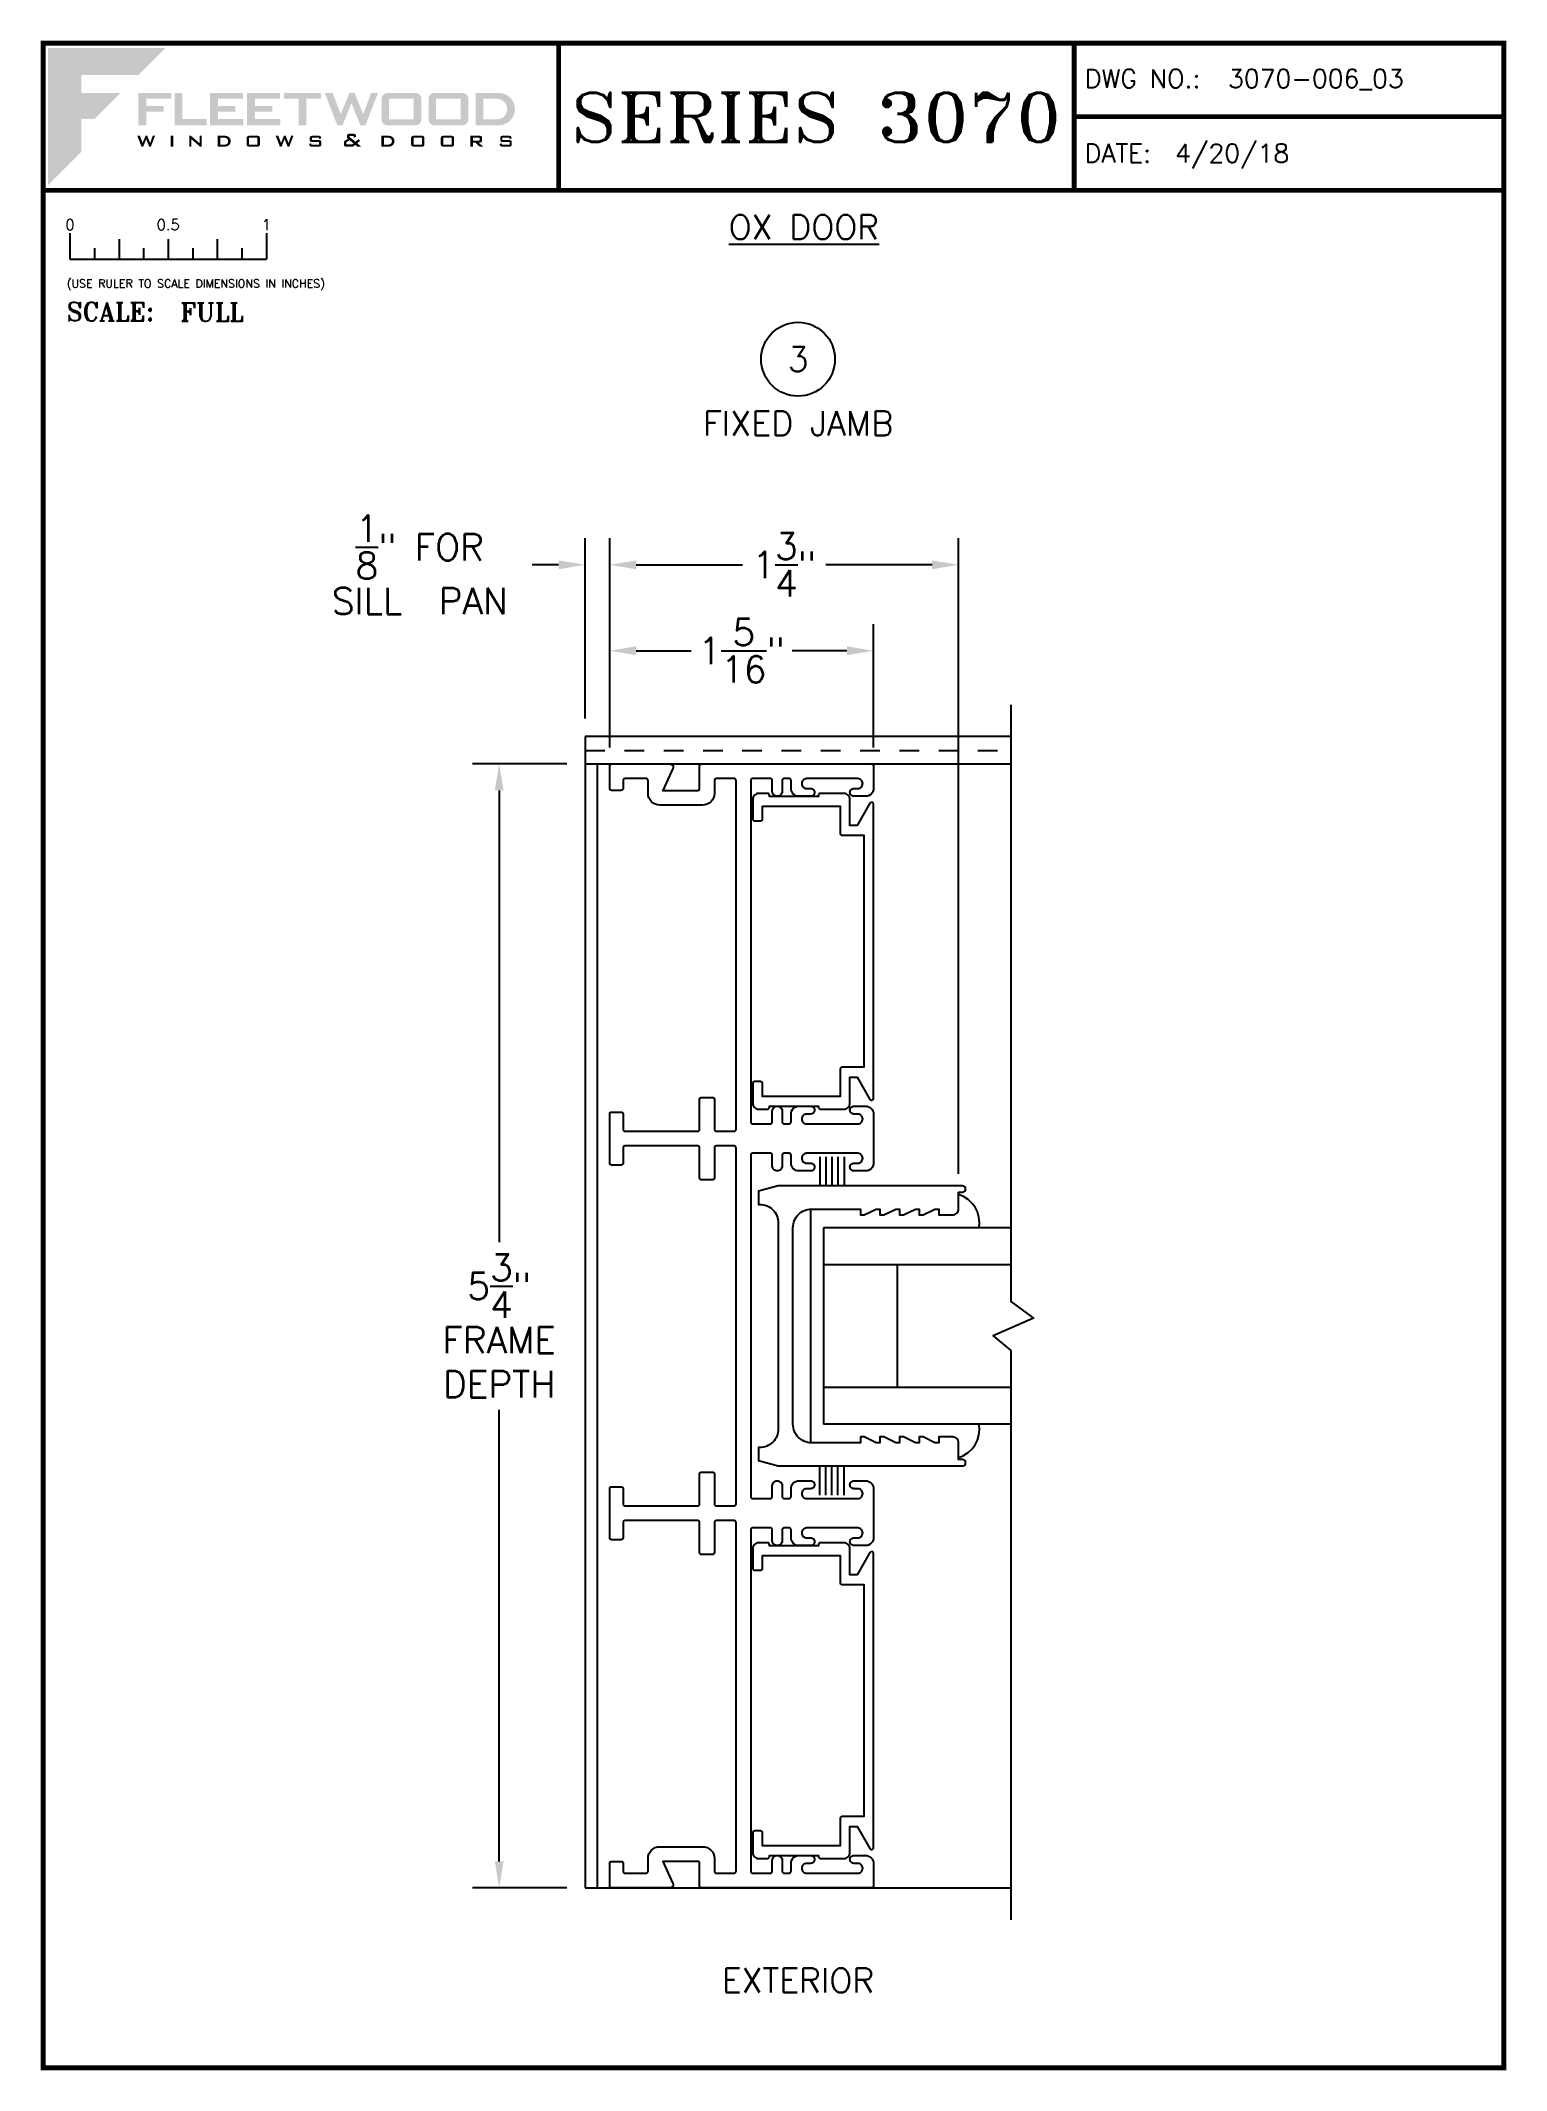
# Paper-space layout 'DETAIL 3' of a CAD drawing. Extents: x 0.3 to 7.8, y 0.1 to 10.4.
# The model-space entities are those that its viewports show. They can reach past a viewport. Long polylines and large blocks are cut down to what shows.
import ezdxf
from ezdxf.enums import TextEntityAlignment as Align

# ---------------------------------------------------------------- set-up
doc = ezdxf.new("R2010")
doc.units = 0
doc.header["$LTSCALE"] = 0.25
doc.header["$MEASUREMENT"] = 0
doc.linetypes.add('HIDDEN', pattern=[0.375, 0.25, -0.125])
doc.layers.get('0').update_dxf_attribs({"linetype": 'CONTINUOUS'})
doc.layers.get('DEFPOINTS').update_dxf_attribs({"color": 1, "linetype": 'CONTINUOUS'})
for name, color, linetype in [('DIM', 7, 'CONTINUOUS'), ('FRAME', 1, 'CONTINUOUS'), ('GLASS-VINYL', 7, 'CONTINUOUS'), ('SEAL', 7, 'CONTINUOUS'), ('SILL-PAN', 7, 'CONTINUOUS'), ('TEXT', 7, 'CONTINUOUS'), ('VENT', 5, 'CONTINUOUS')]:
    doc.layers.add(name, color=color, linetype=linetype)
doc.layers.add('VP', color=40, linetype='CONTINUOUS', plot=False)
doc.layers.get('VP').off()
doc.styles.add('ROMANS', font='romans')
doc.styles.add('ROMANT', font='romant')
doc.styles.add('SIMPLEX-094', font='simplex.shx', dxfattribs={"height": 0.094})
doc.styles.get("Standard").update_dxf_attribs({"font": 'simplex.shx'})
doc.dimstyles.new('FULL SCALE', dxfattribs={"dimscale": 0.75, "dimtxt": 0.18, "dimasz": 0.18, "dimexe": 0.18, "dimexo": 0.125, "dimgap": 0.09, "dimtad": 0, "dimtih": 1, "dimtoh": 1, "dimdec": 4, "dimzin": 0, "dimdsep": 46, "dimlunit": 4, "dimtxsty": 'Standard', "dimcen": 0.09, "dimadec": 0, "dimazin": 0, "dimtfac": 1, "dimtdec": 4, "dimtofl": 0, "dimtmove": 0, "dimatfit": 3, "dimfxl": 0, "dimtolj": 1, "dimtzin": 0, "dimarcsym": 0})

# ---------------------------------------------------------------- blocks, each defined once
blk = doc.blocks.new('sectball')
blk.add_circle((0, 0), 0.125)
blk.add_attdef('NO', text='', height=0.062).set_placement((0, 0), align=Align.MIDDLE_CENTER)
for tag, p in [('LINE1', (0, -0.2588)), ('LINE2', (0, -0.3864)), ('LINE3', (0, -0.5214))]:
    blk.add_attdef(tag, text='', height=0.078).set_placement(p, align=Align.CENTER)
blk = doc.blocks.new('Fleetwood_Logo_6-10-15')
h = blk.add_hatch(color=154)
h.dxf.hatch_style = 1
h.paths.add_polyline_path([(0.2526, -0.0017), (0.0019, -0.0017), (0.0019, -0.2942), (0.0725, -0.2236), (0.0725, -0.1535), (0.1007, -0.1535), (0.1567, -0.0976), (0.0725, -0.0976), (0.0725, -0.0596), (0.1946, -0.0596)])
h = blk.add_hatch(color=251)
h.dxf.hatch_style = 1
h.paths.add_polyline_path([(0.2487, -0.1256), (0.2112, -0.1256), (0.2112, -0.1102), (0.2647, -0.1102), (0.2647, -0.0976), (0.1946, -0.0976), (0.1946, -0.1667), (0.2112, -0.1667), (0.2112, -0.1377), (0.2487, -0.1377)])
h = blk.add_hatch(color=251)
h.dxf.hatch_style = 1
h.paths.add_polyline_path([(0.2886, -0.0976), (0.272, -0.0976), (0.272, -0.1667), (0.3401, -0.1667), (0.3401, -0.1535), (0.2886, -0.1535)])
h = blk.add_hatch(color=251)
h.dxf.hatch_style = 1
h.paths.add_polyline_path([(0.4175, -0.0976), (0.3474, -0.0976), (0.3474, -0.1667), (0.4185, -0.1667), (0.4185, -0.1534), (0.364, -0.1534), (0.364, -0.1377), (0.4015, -0.1377), (0.4015, -0.1256), (0.364, -0.1256), (0.364, -0.1102), (0.4175, -0.1102)])
h = blk.add_hatch(color=251)
h.dxf.hatch_style = 1
h.paths.add_polyline_path([(0.4965, -0.0976), (0.4264, -0.0976), (0.4264, -0.1667), (0.4975, -0.1667), (0.4975, -0.1534), (0.443, -0.1534), (0.443, -0.1377), (0.4804, -0.1377), (0.4804, -0.1256), (0.443, -0.1256), (0.443, -0.1102), (0.4965, -0.1102)])
h = blk.add_hatch(color=251)
h.dxf.hatch_style = 1
h.paths.add_polyline_path([(0.5842, -0.0976), (0.5054, -0.0976), (0.5054, -0.1102), (0.5365, -0.1102), (0.5365, -0.1667), (0.5531, -0.1667), (0.5531, -0.1102), (0.5842, -0.1102)])
h = blk.add_hatch(color=251)
h.dxf.hatch_style = 1
h.paths.add_polyline_path([(0.6089, -0.0976), (0.5921, -0.0976), (0.6188, -0.1667), (0.63, -0.1667), (0.6489, -0.1192), (0.6679, -0.1667), (0.6789, -0.1667), (0.7056, -0.0976), (0.6908, -0.0976), (0.6742, -0.1433), (0.6558, -0.0976), (0.6446, -0.0976), (0.6261, -0.1433)])
h = blk.add_hatch(color=251)
h.dxf.hatch_style = 1
h.paths.add_polyline_path([(0.7853, -0.0976), (0.726, -0.0976, 0.414214), (0.7133, -0.1102), (0.7133, -0.154, 0.414214), (0.726, -0.1667), (0.7853, -0.1667, 0.414214), (0.798, -0.154), (0.798, -0.1102, 0.414214)])
h.paths.add_polyline_path([(0.7819, -0.1102), (0.7819, -0.154), (0.7294, -0.154), (0.7294, -0.1102)], flags=16)
h = blk.add_hatch(color=251)
h.dxf.hatch_style = 1
h.paths.add_polyline_path([(0.8856, -0.0976), (0.8262, -0.0976, 0.414214), (0.8136, -0.1102), (0.8136, -0.154, 0.414214), (0.8262, -0.1667), (0.8856, -0.1667, 0.414214), (0.8982, -0.154), (0.8982, -0.1102, 0.414214)])
h.paths.add_polyline_path([(0.8822, -0.1102), (0.8822, -0.154), (0.8296, -0.154), (0.8296, -0.1102)], flags=16)
h = blk.add_hatch(color=251)
h.dxf.hatch_style = 1
h.paths.add_polyline_path([(0.9632, -0.0976), (0.914, -0.0976), (0.914, -0.1667), (0.9632, -0.1667, 1)])
h.paths.add_polyline_path([(0.9301, -0.1102), (0.9593, -0.1102, -1), (0.9593, -0.154), (0.9301, -0.154)], flags=16)
h = blk.add_hatch(color=7)
h.dxf.hatch_style = 1
h.paths.add_polyline_path([(0.2301, -0.1891), (0.2251, -0.1891), (0.2196, -0.2043), (0.2134, -0.1891), (0.2097, -0.1891), (0.2035, -0.2043), (0.1978, -0.1891), (0.1922, -0.1891), (0.2011, -0.2121), (0.2048, -0.2121), (0.2112, -0.1963), (0.2175, -0.2121), (0.2212, -0.2121)])
h = blk.add_hatch(color=7)
h.dxf.hatch_style = 1
h.paths.add_polyline_path([(0.2691, -0.1891), (0.2637, -0.1891), (0.2637, -0.2118), (0.2637, -0.2121), (0.2691, -0.2121)])
h = blk.add_hatch(color=7)
h.dxf.hatch_style = 1
h.paths.add_polyline_path([(0.3077, -0.1964), (0.3259, -0.2121), (0.3298, -0.2121), (0.3298, -0.1891), (0.325, -0.1891), (0.325, -0.2047), (0.3067, -0.1891), (0.3029, -0.1891), (0.3029, -0.2121), (0.3077, -0.2121)])
h = blk.add_hatch(color=7)
h.dxf.hatch_style = 1
h.paths.add_polyline_path([(0.3801, -0.1891), (0.3637, -0.1891), (0.3637, -0.2121), (0.3801, -0.2121, 1)])
h.paths.add_polyline_path([(0.3691, -0.2079), (0.3691, -0.1933), (0.3788, -0.1933, -1), (0.3788, -0.2079)], flags=16)
h = blk.add_hatch(color=7)
h.dxf.hatch_style = 1
h.paths.add_polyline_path([(0.4537, -0.2079), (0.4537, -0.1933, 0.414214), (0.4495, -0.1891), (0.4297, -0.1891, 0.414214), (0.4255, -0.1933), (0.4255, -0.2079, 0.414214), (0.4297, -0.2121), (0.4495, -0.2121, 0.414214)])
h.paths.add_polyline_path([(0.4308, -0.2079), (0.4308, -0.1933), (0.4484, -0.1933), (0.4484, -0.2079)], flags=16)
h = blk.add_hatch(color=7)
h.dxf.hatch_style = 1
h.paths.add_polyline_path([(0.5253, -0.1891), (0.5203, -0.1891), (0.5148, -0.2043), (0.5087, -0.1891), (0.5049, -0.1891), (0.4988, -0.2043), (0.493, -0.1891), (0.4874, -0.1891), (0.4963, -0.2121), (0.5001, -0.2121), (0.5064, -0.1963), (0.5127, -0.2121), (0.5164, -0.2121)])
h = blk.add_hatch(color=7)
h.dxf.hatch_style = 1
h.paths.add_polyline_path([(0.5801, -0.1891), (0.5643, -0.1891, 0.414214), (0.56, -0.1933), (0.56, -0.1981, 0.414214), (0.5643, -0.2024), (0.58, -0.2024), (0.58, -0.2078), (0.5637, -0.2078), (0.5637, -0.2052), (0.5591, -0.2062), (0.5591, -0.2078, 0.414214), (0.5634, -0.2121), (0.5805, -0.2121, 0.414214), (0.5848, -0.2078), (0.5848, -0.2024, 0.414214), (0.5805, -0.1982), (0.5648, -0.1982), (0.5648, -0.193), (0.5798, -0.193), (0.5798, -0.1958), (0.5843, -0.1948), (0.5843, -0.1933, 0.414214)])
h = blk.add_hatch(color=7)
h.dxf.hatch_style = 1
h.paths.add_polyline_path([(0.645, -0.1913, -0.222262), (0.6447, -0.1906), (0.6447, -0.1892), (0.6535, -0.1892), (0.6535, -0.193), (0.6587, -0.1918), (0.6587, -0.189, 0.414214), (0.6544, -0.1847), (0.6437, -0.1847, 0.414214), (0.6394, -0.189), (0.6394, -0.1922, 0.222262), (0.6407, -0.1948), (0.6415, -0.1955), (0.6345, -0.1998, 0.260684), (0.6329, -0.2027), (0.6329, -0.2078, 0.414214), (0.6372, -0.2121), (0.6514, -0.2121, 0.17577), (0.6536, -0.2113), (0.657, -0.2085), (0.6614, -0.2121), (0.6699, -0.2121), (0.6613, -0.2049), (0.6676, -0.1997), (0.6637, -0.1964), (0.6574, -0.2017)])
h.paths.add_polyline_path([(0.6532, -0.2052), (0.6509, -0.2072, -0.17577), (0.6502, -0.2074), (0.6382, -0.2074), (0.6382, -0.2033, -0.260684), (0.6387, -0.2025), (0.6451, -0.1985)], flags=16)
h = blk.add_hatch(color=7)
h.dxf.hatch_style = 1
h.paths.add_polyline_path([(0.7294, -0.1891), (0.713, -0.1891), (0.713, -0.2121), (0.7294, -0.2121, 1)])
h.paths.add_polyline_path([(0.7184, -0.2079), (0.7184, -0.1933), (0.7281, -0.1933, -1), (0.7281, -0.2079)], flags=16)
h = blk.add_hatch(color=7)
h.dxf.hatch_style = 1
h.paths.add_polyline_path([(0.8045, -0.2079), (0.8045, -0.1933, 0.414214), (0.8003, -0.1891), (0.7805, -0.1891, 0.414214), (0.7763, -0.1933), (0.7763, -0.2079, 0.414214), (0.7805, -0.2121), (0.8003, -0.2121, 0.414214)])
h.paths.add_polyline_path([(0.7816, -0.2079), (0.7816, -0.1933), (0.7992, -0.1933), (0.7992, -0.2079)], flags=16)
h = blk.add_hatch(color=7)
h.dxf.hatch_style = 1
h.paths.add_polyline_path([(0.8678, -0.2079), (0.8678, -0.1933, 0.414214), (0.8636, -0.1891), (0.8438, -0.1891, 0.414214), (0.8396, -0.1933), (0.8396, -0.2079, 0.414214), (0.8438, -0.2121), (0.8636, -0.2121, 0.414214)])
h.paths.add_polyline_path([(0.8449, -0.2079), (0.8449, -0.1933), (0.8624, -0.1933), (0.8624, -0.2079)], flags=16)
h = blk.add_hatch(color=7)
h.dxf.hatch_style = 1
h.paths.add_polyline_path([(0.9277, -0.1993), (0.9277, -0.1933, 0.414214), (0.9235, -0.1891), (0.9028, -0.1891), (0.9028, -0.2121), (0.9082, -0.2121), (0.9082, -0.2035), (0.9131, -0.2035), (0.9224, -0.2121), (0.9303, -0.2121), (0.9197, -0.2035), (0.9235, -0.2035, 0.414214)])
h.paths.add_polyline_path([(0.9082, -0.1993), (0.9082, -0.1933), (0.9214, -0.1933, -0.414214), (0.9224, -0.1943), (0.9224, -0.1983, -0.414214), (0.9214, -0.1993)], flags=16)
h = blk.add_hatch(color=7)
h.dxf.hatch_style = 1
h.paths.add_polyline_path([(0.9867, -0.1982), (0.971, -0.1982), (0.971, -0.193), (0.9859, -0.193), (0.9859, -0.1958), (0.9905, -0.1948), (0.9905, -0.1933, 0.414214), (0.9863, -0.1891), (0.9705, -0.1891, 0.414214), (0.9662, -0.1933), (0.9662, -0.1981, 0.414214), (0.9705, -0.2024), (0.9862, -0.2024), (0.9862, -0.2078), (0.9699, -0.2078), (0.9699, -0.2052), (0.9653, -0.2062), (0.9653, -0.2078, 0.414214), (0.9696, -0.2121), (0.9867, -0.2121, 0.414214), (0.991, -0.2078), (0.991, -0.2024, 0.414214)])
blk = doc.blocks.new('A-SIZE_P')
at = {"const_width": 0.025}
blk.add_lwpolyline([(0.313, 0.125), (7.751, 0.125), (7.751, 10.437), (0.313, 10.437)], close=True, dxfattribs=at)
for points in [[(2.938, 10.437), (2.938, 9.687)], [(5.563, 10.437), (5.563, 9.687)], [(5.563, 10.062), (7.751, 10.062)], [(0.313, 9.687), (7.751, 9.687)]]:
    blk.add_lwpolyline(points, dxfattribs=at)
at = {"xscale": 2.387023416083395, "yscale": 2.387023416083395, "zscale": 2.387023416083395}
blk.add_blockref('Fleetwood_Logo_6-10-15', (0.334, 10.416), dxfattribs=at)
for s, style, p in [('DWG NO.:', 'SIMPLEX-094', (5.617, 10.209)), ('DATE:', 'SIMPLEX-094', (5.616, 9.829)), ('SCALE:', 'ROMANT', (0.433, 9.022))]:
    blk.add_text(s, height=0.094, dxfattribs=dict(style=style)).set_placement(p)
for tag, p, style in [('DWG_NO', (6.346, 10.209), 'SIMPLEX-094'), ('DATE', (6.077, 9.829), 'SIMPLEX-094'), ('SCALE', (1.011, 9.02), 'ROMANT')]:
    blk.add_attdef(tag, p, '', height=0.094, dxfattribs=dict(style=style))
for tag, height, style, width, p, p2 in [('DWG_NO_F', 0.094, 'SIMPLEX-094', 1.745692, (6.347, 10.209), (7.683, 10.209)), ('PRODUCT', 0.25, 'ROMANT', 1.390728, (3.001, 9.934), (5.5, 9.934))]:
    blk.add_attdef(tag, text='', height=height, dxfattribs=dict(style=style, width=width)).set_placement(p, p2, align=Align.FIT)
blk = doc.blocks.new('Full')
for p, q in [((0.137, -0.219), (0.137, -0.35)), ((0.262, -0.294), (0.262, -0.35)), ((0.387, -0.249), (0.387, -0.35)), ((0.512, -0.294), (0.512, -0.35)), ((0.637, -0.249), (0.637, -0.35)), ((0.762, -0.294), (0.762, -0.35)), ((0.887, -0.249), (0.887, -0.35)), ((1.012, -0.294), (1.012, -0.35)), ((1.137, -0.219), (1.137, -0.35)), ((0.137, -0.35), (1.137, -0.35))]:
    blk.add_line(p, q)
for s, p in [('0', (0.137, -0.219)), ('0.5', (0.637, -0.219)), ('1', (1.137, -0.219))]:
    blk.add_text(s, height=0.055).set_placement(p, align=Align.BOTTOM_CENTER)
at = {"style": 'ROMANS'}
blk.add_text('(USE RULER TO SCALE DIMENSIONS IN INCHES)', height=0.04115, dxfattribs=at).set_placement((0.12, -0.495))
blk = doc.blocks.new('*D62')
at = {"layer": 'DEFPOINTS', "color": 0}
for p in [(4.541, 7.342), (3.198, 6.756), (4.541, 6.756)]:
    blk.add_point(p, dxfattribs=at)
at = {"layer": 'DIM', "color": 0, "lineweight": -2}
for p, q in [((3.198, 6.849), (3.198, 7.477)), ((4.541, 6.849), (4.541, 7.477)), ((3.333, 7.342), (3.612, 7.342)), ((4.406, 7.342), (4.127, 7.342))]:
    blk.add_line(p, q, dxfattribs=at)
at = {"layer": 'DIM', "color": 0}
for points in [[(3.333, 7.365), (3.333, 7.32), (3.198, 7.342)], [(4.406, 7.365), (4.406, 7.32), (4.541, 7.342)]]:
    blk.add_solid(points, dxfattribs=at)
at = {"layer": 'DIM', "color": 0, "insert": (3.869, 7.342), "char_height": 0.135, "attachment_point": 5}
blk.add_mtext('\\A1;1{\\H1.000000x;\\S5/16;}"', dxfattribs=at)
blk = doc.blocks.new('*D63')
at = {"layer": 'DEFPOINTS', "color": 0}
for p in [(4.974, 7.78), (3.198, 6.756), (4.974, 4.585)]:
    blk.add_point(p, dxfattribs=at)
at = {"layer": 'DIM', "color": 0, "lineweight": -2}
for p, q in [((3.198, 6.849), (3.198, 7.915)), ((4.974, 4.678), (4.974, 7.915)), ((3.333, 7.78), (3.874, 7.78)), ((4.839, 7.78), (4.298, 7.78))]:
    blk.add_line(p, q, dxfattribs=at)
at = {"layer": 'DIM', "color": 0}
for points in [[(3.333, 7.802), (3.333, 7.757), (3.198, 7.78)], [(4.839, 7.802), (4.839, 7.757), (4.974, 7.78)]]:
    blk.add_solid(points, dxfattribs=at)
at = {"layer": 'DIM', "color": 0, "insert": (4.086, 7.78), "char_height": 0.135, "attachment_point": 5}
blk.add_mtext('\\A1;1{\\H1.000000x;\\S3/4;}"', dxfattribs=at)
blk = doc.blocks.new('*D64')
at = {"layer": 'DEFPOINTS', "color": 0}
for p in [(3.073, 6.766), (2.635, 1.042), (3.073, 1.042)]:
    blk.add_point(p, dxfattribs=at)
at = {"layer": 'DIM', "color": 0, "lineweight": -2}
for p, q in [((2.979, 6.766), (2.5, 6.766)), ((2.635, 6.631), (2.635, 4.331)), ((2.635, 1.177), (2.635, 3.476)), ((2.979, 1.042), (2.5, 1.042))]:
    blk.add_line(p, q, dxfattribs=at)
at = {"layer": 'DIM', "color": 0}
for points in [[(2.613, 6.631), (2.658, 6.631), (2.635, 6.766)], [(2.613, 1.177), (2.658, 1.177), (2.635, 1.042)]]:
    blk.add_solid(points, dxfattribs=at)
at = {"layer": 'DIM', "color": 0, "insert": (2.635, 3.904), "char_height": 0.135, "attachment_point": 5}
blk.add_mtext('\\A1;5{\\H1.000000x;\\S3/4;}"\\PFRAME\\PDEPTH', dxfattribs=at)
blk = doc.blocks.new('*D68')
at = {"layer": 'DEFPOINTS', "color": 0}
for p in [(3.073, 7.78), (3.073, 6.905), (3.198, 6.756)]:
    blk.add_point(p, dxfattribs=at)
at = {"layer": 'DIM', "color": 0, "lineweight": -2}
for p, q in [((3.073, 6.998), (3.073, 7.915)), ((3.198, 6.849), (3.198, 7.915)), ((2.938, 7.78), (2.803, 7.78)), ((3.333, 7.78), (3.468, 7.78))]:
    blk.add_line(p, q, dxfattribs=at)
at = {"layer": 'DIM', "color": 0}
for points in [[(2.938, 7.802), (2.938, 7.757), (3.073, 7.78)], [(3.333, 7.802), (3.333, 7.757), (3.198, 7.78)]]:
    blk.add_solid(points, dxfattribs=at)
at = {"layer": 'DIM', "color": 0, "insert": (2.231, 7.78), "char_height": 0.135, "attachment_point": 5}
blk.add_mtext('\\A1;{\\H1.000000x;\\S1/8;}" FOR\\PSILL  PAN', dxfattribs=at)
blk = doc.blocks.new('A$C1A3F7AFB')
at = {"layer": 'FRAME', "color": 1}
blk.add_lwpolyline([(0, 0.9402), (0, 0.9228, 0.414214), (0.01, 0.9128), (0.025, 0.9128, 0.414214), (0.03, 0.9178), (0.03, 0.9178, 0.414214), (0.025, 0.9228), (0.0199, 0.9228, -0.414214), (0.0138, 0.9289), (0.0138, 0.9291, -0.414214), (0.0199, 0.9353), (0.0851, 0.9353, -0.414214), (0.0913, 0.9291), (0.0913, 0.9289, -0.414214), (0.0851, 0.9228), (0.08, 0.9228, 0.414214), (0.075, 0.9178), (0.075, 0.9176, 0.414214), (0.0799, 0.9128), (0.095, 0.9128, 0.414214), (0.105, 0.9228), (0.105, 0.9328, -0.414214), (0.1075, 0.9353), (0.1138, 0.9353, -0.414214), (0.1163, 0.9328), (0.1163, 0.919, 0.414214), (0.1225, 0.9128), (0.1226, 0.9128, 0.414214), (0.1288, 0.9189), (0.1288, 0.9328, -0.414214), (0.1313, 0.9353), (0.1538, 0.9353, -0.414214), (0.1563, 0.9328), (0.1563, 0.7155), (0.1563, 0.4983, -0.414214), (0.1538, 0.4958), (0.1313, 0.4958, -0.414214), (0.1288, 0.4983), (0.1288, 0.5121, 0.414214), (0.1226, 0.5183), (0.1225, 0.5183, 0.414214), (0.1163, 0.512), (0.1163, 0.4983, -0.414214), (0.1138, 0.4958), (0.1075, 0.4958, -0.414214), (0.105, 0.4983), (0.105, 0.5083, 0.414214), (0.095, 0.5183), (0.0799, 0.5183, 0.414214), (0.075, 0.5134), (0.075, 0.5133, 0.414214), (0.08, 0.5083), (0.0851, 0.5083, -0.414214), (0.0913, 0.5021), (0.0913, 0.5019, -0.414214), (0.0851, 0.4958), (0.0199, 0.4958, -0.414214), (0.0138, 0.5019), (0.0138, 0.5021, -0.414214), (0.0199, 0.5083), (0.025, 0.5083, 0.414214), (0.03, 0.5133, 0.414214), (0.025, 0.5183), (0.01, 0.5183, 0.414214), (0, 0.5083), (0, 0.4907), (0, 0.4678), (0, 0.4458, 0.414214), (0.01, 0.4358), (0.025, 0.4358, 0.414214), (0.03, 0.4408), (0.03, 0.4408, 0.414214), (0.025, 0.4458), (0.0199, 0.4458, -0.414214), (0.0138, 0.4519), (0.0138, 0.4521, -0.414214), (0.0199, 0.4583), (0.0851, 0.4583, -0.414214), (0.0913, 0.4521), (0.0913, 0.4519, -0.414214), (0.0851, 0.4458), (0.08, 0.4458, 0.414214), (0.075, 0.4408), (0.075, 0.4406, 0.414214), (0.0799, 0.4358), (0.095, 0.4358, 0.414214), (0.105, 0.4458), (0.105, 0.4558, -0.414214), (0.1075, 0.4583), (0.1138, 0.4583, -0.414214), (0.1163, 0.4558), (0.1163, 0.442, 0.414214), (0.1225, 0.4358), (0.1226, 0.4358, 0.414214), (0.1288, 0.4419), (0.1288, 0.4558, -0.414214), (0.1313, 0.4583), (0.1538, 0.4583, -0.414214), (0.1563, 0.4558), (0.1563, 0.2385), (0.1563, 0.0213, -0.414214), (0.1538, 0.0188), (0.1313, 0.0188, -0.414214), (0.1288, 0.0213), (0.1288, 0.0351, 0.414214), (0.1226, 0.0413), (0.1225, 0.0413, 0.414214), (0.1163, 0.035), (0.1163, 0.0213, -0.414214), (0.1138, 0.0188), (0.1075, 0.0188, -0.414214), (0.105, 0.0213), (0.105, 0.0313, 0.414214), (0.095, 0.0413), (0.0799, 0.0413, 0.414214), (0.075, 0.0364), (0.075, 0.0363, 0.414214), (0.08, 0.0313), (0.0851, 0.0313, -0.414214), (0.0913, 0.0251), (0.0913, 0.0249, -0.414214), (0.0851, 0.0188), (0.0199, 0.0188, -0.414214), (0.0138, 0.0249), (0.0138, 0.0251, -0.414214), (0.0199, 0.0313), (0.025, 0.0313, 0.414214), (0.03, 0.0363, 0.414214), (0.025, 0.0413), (0.01, 0.0413, 0.414214), (0, 0.0313), (0, 0.0025, 0.414214), (0.0025, 0), (0.2188, 0, 0.414214), (0.2213, 0.0025), (0.2213, 0.0313, -0.414214), (0.2238, 0.0338), (0.2683, 0.0338), (0.2554, 0.0057, 0.546624), (0.259, 0), (0.3333, 0, 0.414214), (0.3358, 0.0025), (0.3358, 0.0313, 0.414214), (0.3333, 0.0338), (0.3213, 0.0338, 0.414214), (0.3188, 0.0313), (0.3188, 0.0213, -0.414214), (0.3163, 0.0188), (0.2895, 0.0188, -0.414214), (0.287, 0.0213), (0.287, 0.0375, 0.414214), (0.272, 0.0525), (0.2175, 0.0525, 0.414214), (0.2025, 0.0375), (0.2025, 0.0213, -0.414214), (0.2, 0.0188), (0.1775, 0.0188, -0.414214), (0.175, 0.0213), (0.175, 0.2385), (0.175, 0.4651, -0.414214), (0.1775, 0.4676), (0.2, 0.4676, -0.414214), (0.2025, 0.4651), (0.2025, 0.427, 0.414214), (0.205, 0.4245), (0.2188, 0.4245, 0.414214), (0.2213, 0.427), (0.2213, 0.4651, -0.414214), (0.2238, 0.4676), (0.3059, 0.4676), (0.3163, 0.4676, -0.414214), (0.3188, 0.4651), (0.3188, 0.4458, 0.414214), (0.3213, 0.4433), (0.3333, 0.4433, 0.414214), (0.3358, 0.4458), (0.3358, 0.4678), (0.3358, 0.4907), (0.3358, 0.5083, 0.414214), (0.3333, 0.5108), (0.3213, 0.5108, 0.414214), (0.3188, 0.5083), (0.3188, 0.4889, -0.414214), (0.3163, 0.4864), (0.3026, 0.4864), (0.2238, 0.4864, -0.414214), (0.2213, 0.4889), (0.2213, 0.527, 0.414214), (0.2188, 0.5295), (0.205, 0.5295, 0.414214), (0.2025, 0.527), (0.2025, 0.4889, -0.414214), (0.2, 0.4864), (0.1775, 0.4864, -0.414214), (0.175, 0.4889), (0.175, 0.7155), (0.175, 0.9421, -0.414214), (0.1775, 0.9446), (0.1878, 0.9446), (0.2, 0.9446, -0.414214), (0.2025, 0.9421), (0.2025, 0.904, 0.414214), (0.205, 0.9015), (0.2188, 0.9015, 0.414214), (0.2213, 0.904), (0.2213, 0.9421, -0.414214), (0.2238, 0.9446), (0.3028, 0.9446), (0.3163, 0.9446, -0.414214), (0.3188, 0.9421), (0.3188, 0.9228, 0.414214), (0.3213, 0.9203), (0.3333, 0.9203, 0.414214), (0.3358, 0.9228), (0.3358, 0.9359), (0.3358, 0.9518), (0.3358, 0.9677), (0.3358, 0.9853, 0.414214), (0.3333, 0.9878), (0.3213, 0.9878, 0.414214), (0.3188, 0.9853), (0.3188, 0.9659, -0.414214), (0.3163, 0.9634), (0.3026, 0.9634), (0.2238, 0.9634, -0.414214), (0.2213, 0.9659), (0.2213, 1.004, 0.414214), (0.2188, 1.0065), (0.205, 1.0065, 0.414214), (0.2025, 1.004), (0.2025, 0.9659, -0.414214), (0.2, 0.9634), (0.1775, 0.9634, -0.414214), (0.175, 0.9659), (0.175, 1.1925), (0.175, 1.4098, -0.414214), (0.1775, 1.4123), (0.2, 1.4123, -0.414214), (0.2025, 1.4098), (0.2025, 1.3935, 0.414214), (0.2175, 1.3785), (0.272, 1.3785, 0.414214), (0.287, 1.3935), (0.287, 1.4098, -0.414214), (0.2895, 1.4123), (0.3163, 1.4123, -0.414214), (0.3188, 1.4098), (0.3188, 1.3998, 0.414214), (0.3213, 1.3973), (0.3333, 1.3973, 0.414214), (0.3358, 1.3998), (0.3358, 1.4285, 0.414214), (0.3333, 1.431), (0.259, 1.431, 0.546624), (0.2554, 1.4253), (0.2683, 1.3973), (0.2238, 1.3973, -0.414214), (0.2213, 1.3998), (0.2213, 1.4285, 0.414214), (0.2188, 1.431), (0.0025, 1.431, 0.414214), (0, 1.4285), (0, 1.3998, 0.414214), (0.01, 1.3898), (0.025, 1.3898, 0.414214), (0.03, 1.3948), (0.03, 1.3948, 0.414214), (0.025, 1.3998), (0.0199, 1.3998, -0.414214), (0.0138, 1.4059), (0.0138, 1.4061, -0.414214), (0.0199, 1.4123), (0.0851, 1.4123, -0.414214), (0.0913, 1.4061), (0.0913, 1.4059, -0.414214), (0.0851, 1.3998), (0.08, 1.3998, 0.414214), (0.075, 1.3948), (0.075, 1.3946, 0.414214), (0.0799, 1.3898), (0.095, 1.3898, 0.414214), (0.105, 1.3998), (0.105, 1.4098, -0.414214), (0.1075, 1.4123), (0.1138, 1.4123, -0.414214), (0.1163, 1.4098), (0.1163, 1.396, 0.414214), (0.1225, 1.3898), (0.1226, 1.3898, 0.414214), (0.1288, 1.3959), (0.1288, 1.4098, -0.414214), (0.1313, 1.4123), (0.1538, 1.4123, -0.414214), (0.1563, 1.4098), (0.1563, 1.1925), (0.1563, 0.9753, -0.414214), (0.1538, 0.9728), (0.1313, 0.9728, -0.414214), (0.1288, 0.9753), (0.1288, 0.9891, 0.414214), (0.1226, 0.9953), (0.1225, 0.9953, 0.414214), (0.1163, 0.989), (0.1163, 0.9753, -0.414214), (0.1138, 0.9728), (0.1075, 0.9728, -0.414214), (0.105, 0.9753), (0.105, 0.9853, 0.414214), (0.095, 0.9953), (0.0799, 0.9953, 0.414214), (0.075, 0.9904), (0.075, 0.9903, 0.414214), (0.08, 0.9853), (0.0851, 0.9853, -0.414214), (0.0913, 0.9791), (0.0913, 0.9789, -0.414214), (0.0851, 0.9728), (0.0199, 0.9728, -0.414214), (0.0138, 0.9789), (0.0138, 0.9791, -0.414214), (0.0199, 0.9853), (0.025, 0.9853, 0.414214), (0.03, 0.9903, 0.414214), (0.025, 0.9953), (0.01, 0.9953, 0.414214), (0, 0.9853), (0, 0.97)], format="xyb", close=True, dxfattribs=at)
blk = doc.blocks.new('3710 Jamb Filler')
blk.add_lwpolyline([(-0.12, 0.774, 0.414214), (-0.15, 0.804), (-0.27, 0.804, 0.414214), (-0.28, 0.794), (-0.28, 0.789), (-0.53, 0.789), (-0.53, 0.794, 0.414214), (-0.54, 0.804), (-0.585, 0.804, 0.414214), (-0.615, 0.774), (-0.615, 0.674, 0.414214), (-0.605, 0.664), (-0.575, 0.664, 0.414214), (-0.565, 0.674), (-0.565, 0.739), (-0.17, 0.739), (-0.17, 0.601, 0.414214), (-0.16, 0.591), (-0.05, 0.591), (-0.05, -0.591), (-0.16, -0.591, 0.414214), (-0.17, -0.601), (-0.17, -0.739), (-0.565, -0.739), (-0.565, -0.674, 0.414214), (-0.575, -0.664), (-0.605, -0.664, 0.414214), (-0.615, -0.674), (-0.615, -0.774, 0.414214), (-0.585, -0.804), (-0.54, -0.804, 0.414214), (-0.53, -0.794), (-0.53, -0.789), (-0.28, -0.789), (-0.28, -0.794, 0.414214), (-0.27, -0.804), (-0.15, -0.804, 0.414214), (-0.12, -0.774), (-0.12, -0.641), (-0.084, -0.641), (-0.019, -0.754, 0.767327), (0, -0.749), (0, 0.749, 0.767327), (-0.019, 0.754), (-0.084, 0.641), (-0.12, 0.641)], format="xyb", close=True)
blk = doc.blocks.new('3008 FIXED STILE')
blk.add_lwpolyline([(-1.038, 0.713), (-1.002, 0.713), (-0.1, 0.713), (0, 0.686), (0, 0.619), (-0.006, 0.619, 0.414214), (-0.1, 0.525), (-0.1, -0.525, 0.414214), (-0.006, -0.619), (0, -0.619), (0, -0.686), (-0.1, -0.713), (-1.038, -0.713, -0.999996), (-1.038, -0.681), (-1.018, -0.681), (-1.018, -0.596, -0.414214), (-0.987, -0.565), (-0.918, -0.565), (-0.918, -0.595), (-0.898, -0.595), (-0.838, -0.565), (-0.818, -0.565), (-0.818, -0.595), (-0.798, -0.595), (-0.738, -0.565), (-0.718, -0.565), (-0.718, -0.595), (-0.698, -0.595), (-0.638, -0.565), (-0.618, -0.565), (-0.618, -0.595), (-0.598, -0.595), (-0.538, -0.565), (-0.518, -0.565), (-0.518, -0.595), (-0.269, -0.595, 0.414214), (-0.175, -0.501), (-0.175, 0.501, 0.414214), (-0.269, 0.595), (-0.518, 0.595), (-0.518, 0.565), (-0.538, 0.565), (-0.598, 0.595), (-0.618, 0.595), (-0.618, 0.565), (-0.638, 0.565), (-0.698, 0.595), (-0.718, 0.595), (-0.718, 0.565), (-0.738, 0.565), (-0.798, 0.595), (-0.818, 0.595), (-0.818, 0.565), (-0.838, 0.565), (-0.898, 0.595), (-0.918, 0.595), (-0.918, 0.565), (-0.987, 0.565, -0.414214), (-1.018, 0.596), (-1.018, 0.681), (-1.038, 0.681, -0.999996), (-1.038, 0.713)], format="xyb")
blk = doc.blocks.new('*U55')
at = {"layer": 'SILL-PAN', "color": 7}
for p, q in [((0.351, 0.861), (0.351, 0.713)), ((0.382, 0.861), (0.382, 0.713)), ((0.413, 0.861), (0.413, 0.713)), ((0.444, 0.861), (0.444, 0.713)), ((0.475, 0.861), (0.475, 0.713)), ((0.351, -0.861), (0.351, -0.713)), ((0.382, -0.861), (0.382, -0.713)), ((0.413, -0.861), (0.413, -0.713)), ((0.444, -0.861), (0.444, -0.713)), ((0.475, -0.861), (0.475, -0.713))]:
    blk.add_line(p, q, dxfattribs=at)
at = {"layer": 'VENT', "xscale": -1}
blk.add_blockref('3008 FIXED STILE', (0.04, 0), dxfattribs=at)

msp = doc.modelspace()

# ---------------------------------------------------------------- linework, layer by layer
at = {"color": 7}
for points in [[(1.89, -1.087), (1.89, -4.125), (2.004, -4.21), (1.8, -4.301), (1.89, -4.375), (1.89, -7.275)], [(2.133, -1.087), (2.133, -4.125), (2.247, -4.21), (2.043, -4.301), (2.133, -4.375), (2.133, -7.275)]]:
    msp.add_lwpolyline(points, dxfattribs=at)
at = {"layer": 'GLASS-VINYL'}
for p, q in [((0.87, -3.655), (0.87, -4.845)), ((1.89, -3.75), (0.935, -3.75)), ((0.935, -3.75), (0.935, -4.75)), ((1.89, -3.938), (0.935, -3.938)), ((1.31, -3.938), (1.31, -4.563)), ((1.89, -4.563), (0.935, -4.563)), ((1.89, -4.75), (0.935, -4.75))]:
    msp.add_line(p, q, dxfattribs=at)
for centre, start, end in [((1.577, -3.726), 350.7597, 72.6458), ((1.577, -4.775), 287.3542, 9.2403)]:
    msp.add_arc(centre, 0.153, start, end, dxfattribs=at)
at = {"layer": 'SILL-PAN'}
for p, q in [((1.89, -1.249), (-0.278, -1.249)), ((-0.278, -1.249), (-0.278, -7.112)), ((-0.278, -1.388), (1.89, -1.388)), ((-0.216, -7.112), (-0.216, -1.388)), ((-0.278, -7.112), (1.89, -7.112)), ((-0.278, -7.112), (-0.216, -7.112))]:
    msp.add_line(p, q, dxfattribs=at)
at = {"layer": 'SILL-PAN', "linetype": 'HIDDEN'}
msp.add_line((-0.278, -1.319), (1.89, -1.319), dxfattribs=at)

# ---------------------------------------------------------------- block references
at = {"layer": 'FRAME'}
for p in [(1.19, -2.342), (1.19, -6.158)]:
    msp.add_blockref('3710 Jamb Filler', p, dxfattribs=at)
at = {"layer": 'SEAL', "xscale": -4, "yscale": 4, "zscale": 4}
msp.add_blockref('A$C1A3F7AFB', (1.19, -7.112), dxfattribs=at)
at = {"layer": 'VENT'}
msp.add_blockref('*U55', (0.565, -4.25), dxfattribs=at)

psp = doc.layouts.new('DETAIL 3')

# ---------------------------------------------------------------- block references
at = {"layer": 'DIM'}
ref = psp.add_blockref('A-SIZE_P', (0, 0), dxfattribs=at)
ref.add_attrib('DATE', '4/20/18', (6.07741, 9.82884), dxfattribs={"layer": '0', "height": 0.094, "style": 'SIMPLEX-094'})
ref.add_attrib('SCALE', 'FULL', (1.01101, 9.02035), dxfattribs={"layer": '0', "height": 0.094, "style": 'ROMANT'})
ref.add_attrib('PRODUCT', 'SERIES 3070', dxfattribs={"layer": '0', "height": 0.25, "style": 'ROMANT', "width": 0.981308}).set_placement((3.0005, 9.93352), (5.5005, 9.93352), align=Align.FIT)
ref.add_attrib('DWG_NO', '3070-006_03', (6.34634, 10.20879), dxfattribs={"layer": '0', "height": 0.094, "style": 'SIMPLEX-094'})
psp.add_blockref('Full', (0.313, 9.687), dxfattribs=at)
at = {"layer": 'TEXT'}
ref = psp.add_blockref('sectball', (4.157, 8.82694), dxfattribs=dict(at, xscale=1.504000000000005, yscale=1.504000000000005, zscale=1.504000000000005))
ref.add_attrib('NO', '3', dxfattribs={"layer": '0', "height": 0.125}).set_placement((4.157, 8.82694), align=Align.MIDDLE_CENTER)
ref.add_attrib('LINE1', 'FIXED JAMB', dxfattribs={"layer": '0', "height": 0.125}).set_placement((4.157, 8.43767), align=Align.CENTER)

# ---------------------------------------------------------------- texts
psp.add_text('EXTERIOR', height=0.124, dxfattribs=at).set_placement((4.157, 0.50871), align=Align.CENTER)
at = {"layer": 'TEXT', "insert": (4.18704, 9.4995), "char_height": 0.124, "width": 1.2194, "attachment_point": 5}
psp.add_mtext('{\\LOX DOOR}', dxfattribs=at)

# ---------------------------------------------------------------- dimensions: what is measured, and where the dimension line sits
at = {"layer": 'DIM'}
dim = psp.add_linear_dim(base=(3.07299, 7.77951), p1=(3.19799, 6.75551), p2=(3.07299, 6.90451), text='<> FOR\\PSILL  PAN', dimstyle='FULL SCALE', dxfattribs=at)
dim.commit()
dim.dimension.update_dxf_attribs({"geometry": '*D68', "text_midpoint": (2.23084, 7.77951)})
for base, p2, picture, middle in [((4.97389, 7.77951), (4.97389, 4.5845), '*D63', (4.08594, 7.77951)), ((4.54099, 7.34201), (4.54099, 6.75551), '*D62', (3.86949, 7.34201))]:
    dim = psp.add_linear_dim(base=base, p1=(3.19799, 6.75551), p2=p2, dimstyle='FULL SCALE', dxfattribs=at)
    dim.commit()
    dim.dimension.update_dxf_attribs({"geometry": picture, "text_midpoint": middle})
dim = psp.add_linear_dim(base=(2.63549, 1.04151), p1=(3.07299, 6.76551), p2=(3.07299, 1.04151), angle=90, text='<>\\PFRAME\\PDEPTH', dimstyle='FULL SCALE', dxfattribs=at)
dim.commit()
dim.dimension.update_dxf_attribs({"geometry": '*D64', "text_midpoint": (2.63549, 3.90351), "dimtype": 160})

# ---------------------------------------------------------------- viewports
at = {"layer": 'VP'}
psp.add_viewport(center=(4.13926, 3.94108), size=(2.46667, 6.331755), view_center_point=(0.78806, -4.21269), view_height=6.331755, dxfattribs=at)

doc.saveas('drawing.dxf')
